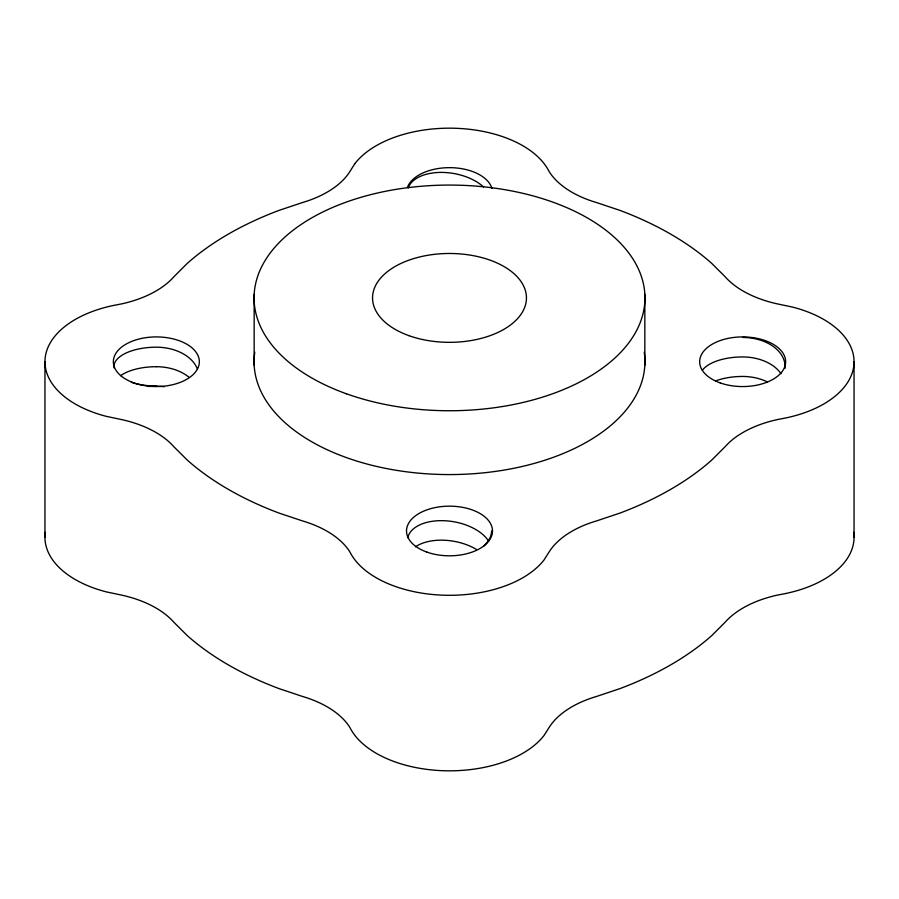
<?xml version="1.0" encoding="UTF-8"?>
<svg xmlns="http://www.w3.org/2000/svg" width="899" height="899" viewBox="0 0 899 899"><rect width="100%" height="100%" fill="white"/><g stroke="black" fill="none" stroke-linecap="round" stroke-linejoin="round"><path stroke-width="1.35" d="M854.05 361.735L854.05 537.265M644.841 294.366L644.841 365.275M254.159 294.366L254.159 365.275M44.95 361.735L44.95 537.265M853.69 532.264A103.576 59.806 0 0 1 782.478 594.138L777.197 595.149A97.721 56.412 0 0 0 725.145 622.209L711.75 635.593A312.695 180.53 0 0 1 619.804 688.668L596.61 696.433A97.721 56.412 0 0 0 549.75 726.482L544.131 735.348A103.576 59.806 0 0 1 444.084 770.746A103.576 59.806 0 0 1 350.992 729.505L349.239 726.459A97.721 56.423 0 0 0 302.379 696.41L279.196 688.668A312.695 180.53 0 0 1 187.25 635.593L173.81 622.198A97.721 56.412 0 0 0 121.758 595.138L106.397 591.902A103.576 59.806 0 0 1 45.31 532.264M644.246 352.296A195.431 112.836 0 0 1 449.5 474.571A195.431 112.836 0 0 1 254.754 352.296M407.472 187.239A42.995 24.824 0 0 1 450.545 167.663A42.995 24.824 0 0 1 491.922 188.43M407.764 537.714A42.5 24.295 9.8 0 1 444.241 520.712A42.5 24.295 9.8 0 1 488.607 541.131M491.584 530.994A42.5 24.295 -9.8 0 1 483.527 546.3M415.473 546.794A42.5 24.295 9.8 0 1 476.313 549.368M156.347 386.042A42.5 19.43 0 0 1 131.445 382.322M114.027 367.826A42.5 19.43 0 0 1 156.347 347.183A42.5 29.161 0 0 1 197.409 369.107M156.347 366.702A42.5 29.161 0 0 1 189.004 377.277M120.567 375.703A42.5 19.43 0 0 1 156.347 366.691M164.281 386.727A42.5 29.161 0 0 0 156.347 386.199A42.5 19.43 0 0 0 148.414 386.536M408.18 187.992A42.5 24.295 9.8 0 1 440.341 172.406A42.5 24.295 9.8 0 1 483.527 186.925M702.333 370.354A42.5 19.43 0 0 1 742.653 356.937A42.5 29.161 0 0 1 781.006 373.692M742.653 337.451A42.5 29.161 0 0 1 784.973 368.444M767.555 382.03A42.5 29.161 0 0 0 742.653 376.445A42.5 19.43 0 0 0 715.649 380.906M354.869 163.652L349.25 172.518A97.721 56.412 0 0 1 302.39 202.567L279.196 210.332A312.695 180.53 0 0 0 187.25 263.407L173.855 276.791A97.721 56.423 0 0 1 121.803 303.851L116.522 304.862A103.576 59.806 0 0 0 45.096 358.6A103.576 59.806 0 0 0 106.397 416.372L121.758 419.608A97.721 56.412 0 0 1 173.81 446.668L187.25 460.063A312.695 180.53 0 0 0 279.196 513.138L302.379 520.881A97.721 56.423 0 0 1 349.239 550.93L350.992 553.975A103.576 59.806 0 0 0 444.084 595.217A103.576 59.806 0 0 0 544.131 559.819L549.75 550.952A97.721 56.412 0 0 1 596.61 520.903L619.804 513.138A312.695 180.53 0 0 0 711.75 460.063L725.145 446.679A97.721 56.412 0 0 1 777.197 419.619L782.478 418.608A103.576 59.806 0 0 0 853.904 364.859A103.576 59.806 0 0 0 792.603 307.098L777.242 303.862A97.721 56.412 0 0 1 725.19 276.802L711.75 263.407A312.695 180.53 0 0 0 619.804 210.332L596.621 202.59A97.721 56.423 0 0 1 549.761 172.541L548.008 169.495A103.576 59.806 0 0 0 454.916 128.254A103.576 59.806 0 0 0 354.869 163.652M346.52 393.807A195.431 112.836 0 0 0 644.841 301.446A195.431 112.836 0 0 0 357.15 198.465A195.431 112.836 0 0 0 346.52 393.807M720.256 382.929A42.995 24.824 0 0 0 785.636 362.342A42.995 24.824 0 0 0 722.066 339.946A42.995 24.824 0 0 0 720.256 382.929M133.951 382.929A42.995 24.824 0 0 0 199.331 362.342A42.995 24.824 0 0 0 135.76 339.946A42.995 24.824 0 0 0 133.951 382.929M427.104 552.177A42.995 24.824 0 0 0 492.483 531.59A42.995 24.824 0 0 0 428.913 509.194A42.995 24.824 0 0 0 427.104 552.177M408.955 335.664A76.943 44.422 0 0 0 526.409 299.3A76.943 44.422 0 0 0 413.135 258.755A76.943 44.422 0 0 0 408.955 335.664"/></g></svg>
